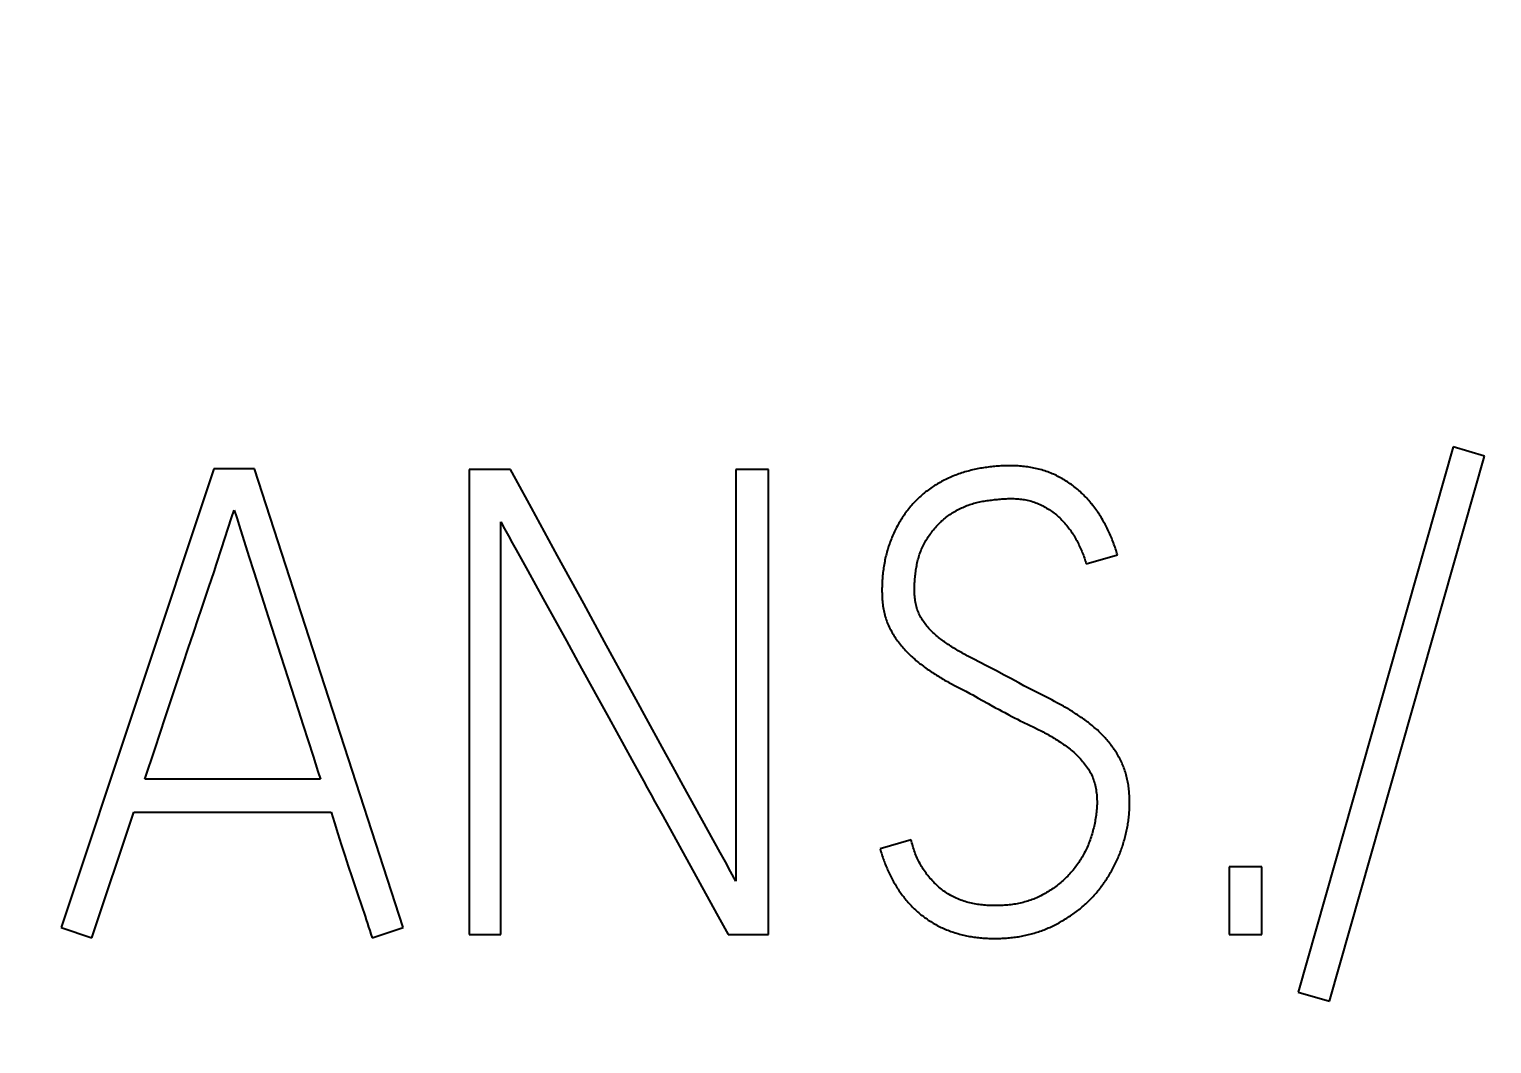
# Model space of a CAD drawing. Extents: x 0 to 420, y 0 to 297.
# Drawn here: x 134.59 to 139.62, y 165.56 to 169.06 of the extents above; entities that cross this region are included whole.
import ezdxf
from ezdxf.enums import TextEntityAlignment as Align

# ---------------------------------------------------------------- set-up
doc = ezdxf.new("R2010")
doc.units = 0
doc.header["$LTSCALE"] = 23.1
doc.layers.add('10100_DIM_FRONT', color=7, linetype='CONTINUOUS')
doc.layers.add('10500_FRONT_LABELING', color=7, linetype='CONTINUOUS')
doc.dimstyles.get("Standard").update_dxf_attribs({"dimtxt": 2.5, "dimasz": 2.5, "dimexe": 1.25, "dimexo": 0.625, "dimtad": 1, "dimcen": 2.5, "dimazin": 3, "dimtfac": 1, "dimtmove": 0, "dimatfit": 3})

# ---------------------------------------------------------------- blocks, each defined once
blk = doc.blocks.new('*D0')
at = {"layer": '10100_DIM_FRONT', "linetype": 'CONTINUOUS'}
for p, q in [((109.270844, 186.639203), (109.270844, 130.967761)), ((144.770844, 186.639203), (144.770844, 130.967761)), ((109.270844, 132.967761), (127.020844, 132.967761)), ((144.770844, 132.967761), (127.020844, 132.967761))]:
    blk.add_line(p, q, dxfattribs=at)
for points in [[(112.770844, 133.467761), (109.270844, 132.967761), (112.770844, 132.467761)], [(141.270844, 132.467761), (144.770844, 132.967761), (141.270844, 133.467761)]]:
    blk.add_solid(points, dxfattribs=at)
blk.add_text('35,5', height=3.5, dxfattribs=at).set_placement((123.190186, 133.842761), (132.690186, 133.842761), align=Align.FIT)

msp = doc.modelspace()

# ---------------------------------------------------------------- linework, layer by layer
at = {"layer": '10500_FRONT_LABELING', "color": 7, "linetype": 'CONTINUOUS'}
for p, q in [((139.4871, 167.6179), (138.9538, 165.7427)), ((139.0614, 165.7116), (139.5947, 167.5868)), ((139.5947, 167.5868), (139.4871, 167.6179)), ((135.225, 167.5424), (134.7004, 165.9646)), ((135.3654, 167.5424), (135.225, 167.5424)), ((135.8768, 165.9646), (135.3654, 167.5424)), ((136.1029, 167.5402), (136.1029, 165.9402)), ((136.2455, 167.5402), (136.1029, 167.5402)), ((137.0203, 167.5402), (137.0203, 166.1244)), ((137.1322, 167.5402), (137.0203, 167.5402)), ((137.1322, 165.9402), (137.1322, 167.5402)), ((136.4072, 167.2436), (136.3173, 167.4084)), ((135.3122, 167.3475), (135.3455, 167.2416)), ((136.2126, 165.9402), (136.2126, 167.3605)), ((135.3455, 167.2416), (135.3623, 167.1887)), ((136.4971, 167.0789), (136.4072, 167.2436)), ((138.2252, 167.2162), (138.3327, 167.2473)), ((135.2082, 167.1358), (135.2258, 167.1886)), ((135.3623, 167.1887), (135.3876, 167.1093)), ((136.3048, 167.1917), (136.3315, 167.1436)), ((136.3315, 167.1436), (136.3581, 167.0956)), ((135.3876, 167.1093), (135.4131, 167.03)), ((136.3581, 167.0956), (136.3979, 167.0234)), ((136.5691, 166.9471), (136.4971, 167.0789)), ((135.4131, 167.03), (135.4557, 166.8979)), ((136.3979, 167.0234), (136.4376, 166.9512)), ((135.1371, 166.9245), (135.1548, 166.9773)), ((136.6592, 166.7825), (136.5691, 166.9471)), ((135.1194, 166.8717), (135.1371, 166.9245)), ((135.4557, 166.8979), (135.5156, 166.7131)), ((137.8391, 166.8876), (137.83, 166.8923)), ((137.8801, 166.8666), (137.8391, 166.8876)), ((135.093, 166.7924), (135.1194, 166.8717)), ((137.8938, 166.8596), (137.8801, 166.8666)), ((137.9164, 166.8476), (137.8938, 166.8596)), ((137.9435, 166.8332), (137.9164, 166.8476)), ((137.9661, 166.8211), (137.9435, 166.8332)), ((135.0579, 166.6866), (135.093, 166.7924)), ((137.7623, 166.803), (137.772, 166.7979)), ((137.772, 166.7979), (137.8108, 166.7776)), ((137.993, 166.8064), (137.9661, 166.8211)), ((138.011, 166.7967), (137.993, 166.8064)), ((138.0246, 166.7895), (138.011, 166.7967)), ((138.0382, 166.7823), (138.0246, 166.7895)), ((138.0518, 166.7753), (138.0382, 166.7823)), ((136.5433, 166.7585), (136.5831, 166.6863)), ((137.8108, 166.7776), (137.8253, 166.7699)), ((137.8253, 166.7699), (137.8349, 166.7647)), ((137.8349, 166.7647), (137.8446, 166.7595)), ((137.8446, 166.7595), (137.8542, 166.7543)), ((137.8542, 166.7543), (137.8685, 166.7463)), ((137.8972, 166.7302), (137.9115, 166.7222)), ((138.0655, 166.7683), (138.0518, 166.7753)), ((138.1066, 166.7475), (138.0655, 166.7683)), ((138.1157, 166.7428), (138.1066, 166.7475)), ((135.0229, 166.5808), (135.0579, 166.6866)), ((135.5156, 166.7131), (135.5326, 166.6602)), ((136.5831, 166.6863), (136.6363, 166.5901)), ((136.7673, 166.585), (136.7132, 166.6837)), ((137.9115, 166.7222), (137.9259, 166.7143)), ((137.9259, 166.7143), (137.9356, 166.7091)), ((137.9356, 166.7091), (137.9452, 166.7039)), ((137.9452, 166.7039), (137.9597, 166.6962)), ((137.9597, 166.6962), (137.9694, 166.6912)), ((137.9694, 166.6912), (137.9792, 166.6862)), ((137.9792, 166.6862), (137.9889, 166.6812)), ((137.9889, 166.6812), (137.9987, 166.6763)), ((135.5326, 166.6602), (135.5495, 166.6073)), ((137.9987, 166.6763), (138.0086, 166.6715)), ((138.0086, 166.6715), (138.048, 166.6524)), ((134.9879, 166.475), (135.0229, 166.5808)), ((135.5495, 166.6073), (135.5664, 166.5544)), ((136.6363, 166.5901), (136.6629, 166.542)), ((136.8035, 166.5192), (136.7673, 166.585)), ((136.8397, 166.4534), (136.8035, 166.5192)), ((135.5915, 166.475), (134.9879, 166.475)), ((134.8058, 165.9291), (134.9506, 166.3618)), ((134.9506, 166.3618), (135.6288, 166.3618)), ((135.6288, 166.3618), (135.6403, 166.3246)), ((136.7688, 166.3494), (136.9542, 166.0124)), ((135.6403, 166.3246), (135.6519, 166.2873)), ((135.6519, 166.2873), (135.6636, 166.2501)), ((135.6636, 166.2501), (135.6755, 166.213)), ((137.6238, 166.2664), (137.5163, 166.2353)), ((135.6755, 166.213), (135.6875, 166.1759)), ((135.6875, 166.1759), (135.6996, 166.1388)), ((135.6996, 166.1388), (135.7119, 166.1018)), ((138.7168, 166.1732), (138.7168, 165.9402)), ((138.8287, 166.1732), (138.7168, 166.1732)), ((138.8287, 165.9402), (138.8287, 166.1732)), ((135.7119, 166.1018), (135.7202, 166.0772)), ((136.9542, 166.0124), (136.9939, 165.9402)), ((134.7004, 165.9646), (134.8058, 165.9291)), ((135.7693, 165.9291), (135.8768, 165.9646)), ((136.1029, 165.9402), (136.2126, 165.9402)), ((136.9939, 165.9402), (137.1322, 165.9402)), ((138.7168, 165.9402), (138.8287, 165.9402)), ((138.9538, 165.7427), (139.0614, 165.7116))]:
    msp.add_line(p, q, dxfattribs=at)
for points in [[(136.3173, 167.4084), (136.2635, 167.5072), (136.2455, 167.5402)], [(138.3327, 167.2473), (138.3311, 167.2525), (138.3295, 167.2577), (138.3278, 167.2629), (138.3261, 167.2681), (138.3244, 167.2732), (138.3226, 167.2784), (138.3207, 167.2835), (138.3188, 167.2886), (138.3169, 167.2936), (138.3149, 167.2987), (138.3129, 167.3037), (138.3108, 167.3087), (138.3087, 167.3137), (138.3066, 167.3186), (138.3043, 167.3235), (138.3021, 167.3284), (138.2998, 167.3333), (138.2974, 167.3382), (138.295, 167.343), (138.2925, 167.3478), (138.29, 167.3526), (138.2874, 167.3573), (138.2848, 167.362), (138.2821, 167.3667), (138.2794, 167.3714), (138.2766, 167.3761), (138.2737, 167.3807), (138.2708, 167.3852), (138.2678, 167.3898), (138.2648, 167.3943), (138.2617, 167.3988), (138.2585, 167.4033), (138.2552, 167.4077), (138.2519, 167.4121), (138.2486, 167.4164), (138.2452, 167.4207), (138.2417, 167.425), (138.2382, 167.4292), (138.2346, 167.4333), (138.231, 167.4374), (138.2273, 167.4414), (138.2236, 167.4453), (138.2198, 167.4493), (138.2159, 167.4531), (138.212, 167.4569), (138.2081, 167.4606), (138.2041, 167.4643), (138.2, 167.4679), (138.1959, 167.4715), (138.1917, 167.475), (138.1875, 167.4784), (138.1832, 167.4818), (138.1788, 167.4851), (138.1744, 167.4884), (138.17, 167.4916), (138.1655, 167.4947), (138.1609, 167.4978), (138.1563, 167.5008), (138.1516, 167.5037), (138.1469, 167.5065), (138.1422, 167.5092), (138.1374, 167.5119), (138.1326, 167.5144), (138.1278, 167.5169), (138.1229, 167.5193), (138.118, 167.5217), (138.1131, 167.5239), (138.1081, 167.5261), (138.1031, 167.5282), (138.0981, 167.5301), (138.093, 167.5321), (138.0879, 167.5339), (138.0827, 167.5356), (138.0775, 167.5373), (138.0723, 167.5389), (138.067, 167.5404), (138.0617, 167.5418), (138.0564, 167.5432), (138.051, 167.5444), (138.0456, 167.5456), (138.0403, 167.5466), (138.0349, 167.5476), (138.0295, 167.5485), (138.0241, 167.5493), (138.0187, 167.5501), (138.0133, 167.5507), (138.0078, 167.5513), (138.0024, 167.5518), (137.997, 167.5523), (137.9916, 167.5526), (137.9862, 167.5529), (137.9807, 167.5532), (137.9753, 167.5534), (137.9699, 167.5535), (137.9644, 167.5535), (137.959, 167.5535), (137.9535, 167.5535), (137.9481, 167.5534), (137.9427, 167.5532), (137.9372, 167.553), (137.9317, 167.5527), (137.9263, 167.5524), (137.9208, 167.552), (137.9154, 167.5516), (137.9099, 167.5511), (137.9045, 167.5506), (137.899, 167.55), (137.8936, 167.5494), (137.8882, 167.5487), (137.8827, 167.5479), (137.8773, 167.5472), (137.8719, 167.5463), (137.8666, 167.5455), (137.8612, 167.5445), (137.8559, 167.5435), (137.8505, 167.5425), (137.8452, 167.5414), (137.8399, 167.5402), (137.8346, 167.539), (137.8293, 167.5377), (137.8241, 167.5364), (137.8188, 167.5349), (137.8136, 167.5335), (137.8083, 167.532), (137.8031, 167.5304), (137.7979, 167.5287), (137.7928, 167.527), (137.7876, 167.5252), (137.7825, 167.5234), (137.7773, 167.5215), (137.7722, 167.5195), (137.7671, 167.5175), (137.762, 167.5154), (137.757, 167.5132), (137.752, 167.511), (137.747, 167.5087), (137.7421, 167.5063), (137.7372, 167.5039), (137.7323, 167.5014), (137.7275, 167.4989), (137.7228, 167.4962), (137.718, 167.4936), (137.7133, 167.4908), (137.7087, 167.488), (137.7041, 167.4852), (137.6995, 167.4822), (137.695, 167.4792), (137.6905, 167.4761), (137.6861, 167.473), (137.6817, 167.4698), (137.6773, 167.4665), (137.673, 167.4631), (137.6688, 167.4597), (137.6645, 167.4562), (137.6604, 167.4526), (137.6563, 167.449), (137.6522, 167.4453), (137.6482, 167.4415), (137.6443, 167.4377), (137.6404, 167.4338), (137.6366, 167.4299), (137.6328, 167.426), (137.6292, 167.4219), (137.6256, 167.4179), (137.622, 167.4138), (137.6185, 167.4096), (137.6151, 167.4054), (137.6117, 167.4011), (137.6084, 167.3968), (137.6052, 167.3925), (137.602, 167.3881), (137.5989, 167.3836), (137.5958, 167.3791), (137.5928, 167.3746), (137.5898, 167.37), (137.587, 167.3653), (137.5841, 167.3606), (137.5814, 167.3559), (137.5787, 167.3511), (137.576, 167.3463), (137.5734, 167.3415), (137.5709, 167.3366), (137.5685, 167.3317), (137.5661, 167.3268), (137.5638, 167.3218), (137.5615, 167.3169), (137.5594, 167.3119), (137.5572, 167.3069), (137.5552, 167.3018), (137.5532, 167.2968), (137.5513, 167.2917), (137.5494, 167.2866), (137.5476, 167.2814), (137.5459, 167.2763), (137.5442, 167.2711), (137.5426, 167.2659), (137.5411, 167.2607), (137.5396, 167.2554), (137.5382, 167.2501)], [(137.83, 166.8923), (137.821, 166.8971), (137.8164, 166.8995), (137.8119, 166.9019), (137.8074, 166.9043), (137.803, 166.9068), (137.7985, 166.9093), (137.7941, 166.9118), (137.7896, 166.9143), (137.7852, 166.9169), (137.7808, 166.9195), (137.7764, 166.9221), (137.7721, 166.9248), (137.7677, 166.9275), (137.7634, 166.9302), (137.7591, 166.9329), (137.7548, 166.9357), (137.7506, 166.9385), (137.7463, 166.9413), (137.7421, 166.9442), (137.7379, 166.9471), (137.7337, 166.9501), (137.7296, 166.9531), (137.7255, 166.9562), (137.7214, 166.9593), (137.7174, 166.9625), (137.7134, 166.9657), (137.7095, 166.969), (137.7057, 166.9724), (137.7019, 166.9758), (137.6983, 166.9793), (137.6946, 166.9829), (137.6911, 166.9865), (137.6876, 166.9902), (137.6841, 166.994), (137.6808, 166.9978), (137.6775, 167.0017), (137.6743, 167.0057), (137.6711, 167.0098), (137.6681, 167.0139), (137.6652, 167.0181), (137.6623, 167.0223), (137.6596, 167.0267), (137.6571, 167.031), (137.6546, 167.0355), (137.6523, 167.04), (137.6502, 167.0446), (137.6482, 167.0493), (137.6463, 167.0541), (137.6445, 167.0589), (137.643, 167.0638), (137.6415, 167.0687), (137.6403, 167.0736), (137.6392, 167.0786), (137.6382, 167.0836), (137.6374, 167.0886), (137.6367, 167.0937), (137.6361, 167.0987), (137.6356, 167.1038), (137.6353, 167.1089), (137.635, 167.114), (137.6349, 167.1191), (137.6348, 167.1243), (137.6347, 167.1294), (137.6348, 167.1345), (137.6349, 167.1396), (137.635, 167.1446), (137.6352, 167.1497), (137.6355, 167.1548), (137.6358, 167.1598), (137.6362, 167.1649), (137.6367, 167.1699), (137.6372, 167.175), (137.6377, 167.18), (137.6384, 167.185), (137.639, 167.19), (137.6398, 167.195), (137.6406, 167.2), (137.6414, 167.205), (137.6423, 167.21), (137.6433, 167.2149), (137.6444, 167.2199), (137.6455, 167.2248), (137.6467, 167.2298), (137.648, 167.2347), (137.6494, 167.2396), (137.6509, 167.2445), (137.6525, 167.2493), (137.6543, 167.2542), (137.6561, 167.259), (137.658, 167.2638), (137.66, 167.2685), (137.6621, 167.2732), (137.6643, 167.2778), (137.6665, 167.2824), (137.6689, 167.2869), (137.6713, 167.2914), (137.6738, 167.2958), (137.6765, 167.3002), (137.6791, 167.3045), (137.6819, 167.3087), (137.6848, 167.313), (137.6877, 167.3171), (137.6907, 167.3213), (137.6938, 167.3254), (137.6969, 167.3294), (137.7002, 167.3334), (137.7034, 167.3374), (137.7068, 167.3413), (137.7102, 167.3451), (137.7136, 167.3489), (137.7172, 167.3526), (137.7207, 167.3562), (137.7244, 167.3598), (137.7281, 167.3633), (137.7319, 167.3666), (137.7357, 167.37), (137.7397, 167.3732), (137.7437, 167.3763), (137.7477, 167.3794), (137.7518, 167.3824), (137.756, 167.3853), (137.7603, 167.3881), (137.7646, 167.3909), (137.769, 167.3936), (137.7734, 167.3962), (137.7779, 167.3987), (137.7824, 167.4012), (137.7869, 167.4036), (137.7915, 167.4058), (137.7961, 167.4081), (137.8008, 167.4102), (137.8054, 167.4123), (137.8102, 167.4142), (137.8149, 167.4161), (137.8197, 167.4179), (137.8245, 167.4197), (137.8293, 167.4213), (137.8342, 167.4228), (137.8391, 167.4242), (137.844, 167.4256), (137.849, 167.4268), (137.8541, 167.428), (137.8591, 167.4291), (137.8642, 167.4301), (137.8692, 167.431), (137.8743, 167.4319), (137.8794, 167.4327), (137.8845, 167.4335), (137.8896, 167.4342), (137.8946, 167.4348), (137.8997, 167.4355), (137.9048, 167.4361), (137.9099, 167.4367), (137.915, 167.4372), (137.9202, 167.4377), (137.9253, 167.4382), (137.9304, 167.4387), (137.9355, 167.4391), (137.9406, 167.4395), (137.9458, 167.4398), (137.9509, 167.44), (137.956, 167.4402), (137.9612, 167.4403), (137.9663, 167.4403), (137.9715, 167.4403), (137.9767, 167.4402), (137.9818, 167.4399), (137.987, 167.4396), (137.9921, 167.4392), (137.9972, 167.4388), (138.0023, 167.4382), (138.0074, 167.4375), (138.0124, 167.4367), (138.0175, 167.4358), (138.0225, 167.4348), (138.0275, 167.4336), (138.0324, 167.4324), (138.0374, 167.431), (138.0423, 167.4295), (138.0472, 167.4279), (138.0521, 167.4261), (138.0569, 167.4242), (138.0617, 167.4222), (138.0664, 167.4201), (138.071, 167.4179), (138.0756, 167.4155), (138.0801, 167.4131), (138.0846, 167.4106), (138.089, 167.408), (138.0934, 167.4053), (138.0977, 167.4025), (138.1019, 167.3997), (138.1062, 167.3967), (138.1103, 167.3937)], [(135.252, 167.268), (135.2865, 167.3739), (135.2952, 167.4004)], [(135.2952, 167.4004), (135.3037, 167.374), (135.3122, 167.3475)], [(138.1103, 167.3937), (138.1145, 167.3906), (138.1185, 167.3875), (138.1226, 167.3842), (138.1265, 167.3809), (138.1303, 167.3774), (138.1341, 167.3739), (138.1378, 167.3704), (138.1414, 167.3667), (138.1449, 167.363), (138.1484, 167.3593), (138.1518, 167.3554), (138.1551, 167.3516), (138.1584, 167.3476), (138.1616, 167.3436), (138.1648, 167.3396), (138.1678, 167.3355), (138.1709, 167.3313), (138.1738, 167.3271), (138.1767, 167.3228), (138.1796, 167.3185), (138.1823, 167.3142), (138.185, 167.3098), (138.1876, 167.3054), (138.1901, 167.3009), (138.1925, 167.2964), (138.1948, 167.2919), (138.1971, 167.2874), (138.1994, 167.2828), (138.2015, 167.2782), (138.2036, 167.2735), (138.2057, 167.2689), (138.2077, 167.2642), (138.2097, 167.2595), (138.2117, 167.2548), (138.2136, 167.2501), (138.2154, 167.2453), (138.2172, 167.2406), (138.2189, 167.2358), (138.2206, 167.2309), (138.2222, 167.226), (138.2237, 167.2211), (138.2252, 167.2162)], [(136.2126, 167.3605), (136.2252, 167.336), (136.2382, 167.3118), (136.2514, 167.2877), (136.2647, 167.2637), (136.3048, 167.1917)], [(135.2258, 167.1886), (135.2345, 167.2151), (135.252, 167.268)], [(137.5382, 167.2501), (137.5369, 167.2448), (137.5356, 167.2395), (137.5344, 167.2341), (137.5332, 167.2288), (137.5322, 167.2234), (137.5311, 167.218), (137.5302, 167.2126), (137.5293, 167.2072), (137.5285, 167.2018), (137.5277, 167.1964), (137.527, 167.191), (137.5263, 167.1856), (137.5257, 167.1802), (137.5252, 167.1748), (137.5247, 167.1694), (137.5243, 167.1639), (137.5239, 167.1585), (137.5236, 167.1531), (137.5233, 167.1477), (137.5231, 167.1422), (137.523, 167.1368), (137.5229, 167.1313), (137.5228, 167.1259), (137.5229, 167.1204), (137.523, 167.115), (137.5231, 167.1095), (137.5234, 167.104), (137.5237, 167.0986), (137.524, 167.0931), (137.5245, 167.0876), (137.5251, 167.0822), (137.5257, 167.0767), (137.5264, 167.0713), (137.5272, 167.0659), (137.5281, 167.0605), (137.5292, 167.0552), (137.5303, 167.0498), (137.5315, 167.0446), (137.5328, 167.0393), (137.5343, 167.0341), (137.5359, 167.0289), (137.5375, 167.0237), (137.5393, 167.0185), (137.5413, 167.0134), (137.5433, 167.0084), (137.5455, 167.0033), (137.5478, 166.9983), (137.5502, 166.9933), (137.5528, 166.9884), (137.5554, 166.9836), (137.5581, 166.9789), (137.5609, 166.9742), (137.5638, 166.9695), (137.5668, 166.9649), (137.5698, 166.9604), (137.573, 166.9559), (137.5762, 166.9515), (137.5794, 166.9472), (137.5828, 166.9428), (137.5862, 166.9385), (137.5896, 166.9343), (137.5932, 166.9301), (137.5967, 166.9259), (137.6004, 166.9218), (137.6041, 166.9177), (137.6079, 166.9137), (137.6117, 166.9098), (137.6155, 166.9059), (137.6195, 166.9021), (137.6234, 166.8984), (137.6274, 166.8947), (137.6315, 166.891), (137.6356, 166.8875), (137.6397, 166.8839), (137.6439, 166.8804), (137.6481, 166.877), (137.6523, 166.8736), (137.6566, 166.8703), (137.6609, 166.867), (137.6653, 166.8637), (137.6696, 166.8605), (137.674, 166.8573), (137.6784, 166.8541), (137.6829, 166.851), (137.6874, 166.8479), (137.6919, 166.8449), (137.6964, 166.8418), (137.7009, 166.8388), (137.7055, 166.8359), (137.7101, 166.8329), (137.7147, 166.8301), (137.7194, 166.8272), (137.7241, 166.8244), (137.7288, 166.8216), (137.7335, 166.8189), (137.7383, 166.8161), (137.743, 166.8135), (137.7478, 166.8108), (137.7526, 166.8082), (137.7623, 166.803)], [(135.1548, 166.9773), (135.1726, 167.0301), (135.1815, 167.0565), (135.2082, 167.1358)], [(136.4376, 166.9512), (136.4772, 166.8789), (136.5433, 166.7585)], [(136.7132, 166.6837), (136.6772, 166.7496), (136.6592, 166.7825)], [(137.8685, 166.7463), (137.8876, 166.7356), (137.8972, 166.7302)], [(138.3067, 166.1494), (138.3093, 166.1538), (138.3119, 166.1583), (138.3144, 166.1628), (138.3168, 166.1673), (138.3192, 166.1719), (138.3216, 166.1765), (138.3239, 166.1811), (138.3261, 166.1857), (138.3283, 166.1903), (138.3305, 166.195), (138.3325, 166.1997), (138.3346, 166.2044), (138.3366, 166.2091), (138.3385, 166.2138), (138.3404, 166.2186), (138.3422, 166.2233), (138.344, 166.2281), (138.3458, 166.2329), (138.3475, 166.2377), (138.3491, 166.2425), (138.3507, 166.2474), (138.3523, 166.2523), (138.3538, 166.2571), (138.3552, 166.262), (138.3566, 166.2669), (138.358, 166.2719), (138.3593, 166.2768), (138.3605, 166.2818), (138.3617, 166.2868), (138.3629, 166.2918), (138.364, 166.2968), (138.365, 166.3019), (138.366, 166.3069), (138.367, 166.312), (138.3679, 166.3171), (138.3687, 166.3221), (138.3695, 166.3272), (138.3702, 166.3323), (138.3708, 166.3374), (138.3714, 166.3425), (138.372, 166.3475), (138.3725, 166.3526), (138.3729, 166.3577), (138.3733, 166.3628), (138.3736, 166.3678), (138.3739, 166.3729), (138.3741, 166.378), (138.3743, 166.3831), (138.3744, 166.3881), (138.3744, 166.3932), (138.3744, 166.3983), (138.3743, 166.4034), (138.3742, 166.4085), (138.374, 166.4135), (138.3738, 166.4186), (138.3735, 166.4237), (138.3731, 166.4288), (138.3727, 166.4338), (138.3722, 166.4389), (138.3716, 166.444), (138.371, 166.4491), (138.3703, 166.4541), (138.3695, 166.4592), (138.3686, 166.4643), (138.3676, 166.4694), (138.3666, 166.4744), (138.3655, 166.4795), (138.3643, 166.4845), (138.363, 166.4895), (138.3616, 166.4945), (138.3602, 166.4994), (138.3586, 166.5043), (138.3569, 166.5091), (138.3552, 166.5139), (138.3534, 166.5187), (138.3514, 166.5234), (138.3494, 166.5281), (138.3473, 166.5328), (138.3451, 166.5374), (138.3428, 166.542), (138.3405, 166.5465), (138.338, 166.551), (138.3355, 166.5555), (138.3329, 166.5599), (138.3302, 166.5643), (138.3274, 166.5687), (138.3246, 166.573), (138.3217, 166.5773), (138.3187, 166.5815), (138.3157, 166.5857), (138.3126, 166.5899), (138.3095, 166.594), (138.3064, 166.598), (138.3032, 166.602), (138.2999, 166.606), (138.2966, 166.6099), (138.2933, 166.6138), (138.2899, 166.6176), (138.2864, 166.6214), (138.2829, 166.6251), (138.2794, 166.6288), (138.2758, 166.6324), (138.2721, 166.636), (138.2684, 166.6396), (138.2647, 166.6431), (138.2609, 166.6465), (138.257, 166.6499), (138.2531, 166.6533), (138.2492, 166.6566), (138.2452, 166.6599), (138.2412, 166.6631), (138.2371, 166.6663), (138.233, 166.6695), (138.2289, 166.6726), (138.2248, 166.6757), (138.2206, 166.6788), (138.2164, 166.6818), (138.2122, 166.6848), (138.208, 166.6877), (138.2038, 166.6906), (138.1995, 166.6935), (138.1953, 166.6964), (138.191, 166.6992), (138.1867, 166.702), (138.1824, 166.7048), (138.1781, 166.7075), (138.1737, 166.7102), (138.1694, 166.7129), (138.165, 166.7156), (138.1606, 166.7182), (138.1562, 166.7208), (138.1517, 166.7233), (138.1473, 166.7258), (138.1428, 166.7283), (138.1383, 166.7308), (138.1338, 166.7332), (138.1293, 166.7356), (138.1248, 166.738), (138.1157, 166.7428)], [(138.048, 166.6524), (138.0579, 166.6475), (138.0628, 166.6451), (138.0677, 166.6426), (138.0725, 166.6401), (138.0774, 166.6376), (138.0822, 166.635), (138.087, 166.6324), (138.0918, 166.6297), (138.0966, 166.627), (138.1013, 166.6243), (138.1061, 166.6215), (138.1108, 166.6187), (138.1154, 166.6159), (138.1201, 166.613), (138.1247, 166.6101), (138.1294, 166.6071), (138.134, 166.6041), (138.1386, 166.6011), (138.1431, 166.598), (138.1476, 166.5949), (138.1521, 166.5917), (138.1566, 166.5884), (138.161, 166.5851), (138.1654, 166.5817), (138.1697, 166.5783), (138.1739, 166.5748), (138.1781, 166.5713), (138.1823, 166.5677), (138.1863, 166.564), (138.1904, 166.5602), (138.1943, 166.5564), (138.1981, 166.5525), (138.2019, 166.5486), (138.2057, 166.5445), (138.2093, 166.5404), (138.2129, 166.5363), (138.2164, 166.532), (138.2199, 166.5277)], [(135.5664, 166.5544), (135.5831, 166.5015), (135.5915, 166.475)], [(136.6629, 166.542), (136.7026, 166.4698), (136.7159, 166.4457), (136.7291, 166.4217), (136.7423, 166.3976), (136.7688, 166.3494)], [(138.2199, 166.5277), (138.2232, 166.5233), (138.2265, 166.5189), (138.2296, 166.5143), (138.2326, 166.5097), (138.2355, 166.5051), (138.2382, 166.5003), (138.2408, 166.4955), (138.2433, 166.4906), (138.2456, 166.4857), (138.2477, 166.4806), (138.2497, 166.4755), (138.2515, 166.4703), (138.2532, 166.465), (138.2547, 166.4597), (138.256, 166.4543), (138.2572, 166.449), (138.2583, 166.4436), (138.2592, 166.4382), (138.26, 166.4328), (138.2607, 166.4273), (138.2613, 166.4219), (138.2617, 166.4164), (138.2621, 166.411), (138.2623, 166.4055), (138.2624, 166.4), (138.2625, 166.3945), (138.2624, 166.389), (138.2622, 166.3835), (138.262, 166.378), (138.2616, 166.3725), (138.2611, 166.367), (138.2606, 166.3616), (138.26, 166.3561), (138.2592, 166.3507), (138.2585, 166.3453), (138.2576, 166.3399), (138.2566, 166.3346), (138.2556, 166.3292), (138.2546, 166.3239), (138.2534, 166.3185), (138.2522, 166.3132), (138.251, 166.3079), (138.2496, 166.3026), (138.2483, 166.2974), (138.2468, 166.2921), (138.2453, 166.2868), (138.2437, 166.2816), (138.2421, 166.2764), (138.2403, 166.2712), (138.2385, 166.266), (138.2367, 166.2608), (138.2347, 166.2557), (138.2327, 166.2506), (138.2306, 166.2455), (138.2284, 166.2405), (138.2261, 166.2355), (138.2237, 166.2306), (138.2213, 166.2258), (138.2188, 166.2209), (138.2163, 166.2162), (138.2136, 166.2114), (138.2109, 166.2068), (138.2081, 166.2021), (138.2053, 166.1975), (138.2024, 166.1929), (138.1994, 166.1884), (138.1963, 166.184), (138.1932, 166.1795), (138.19, 166.1751), (138.1868, 166.1708), (138.1834, 166.1665), (138.18, 166.1622), (138.1765, 166.158), (138.1729, 166.1539), (138.1693, 166.1498), (138.1656, 166.1457), (138.1618, 166.1417), (138.1579, 166.1378), (138.154, 166.134), (138.15, 166.1302), (138.146, 166.1265), (138.1419, 166.1229), (138.1378, 166.1194), (138.1336, 166.1159), (138.1293, 166.1125), (138.125, 166.1092), (138.1207, 166.1059), (138.1163, 166.1027), (138.1119, 166.0995), (138.1074, 166.0964), (138.1029, 166.0934), (138.0983, 166.0904), (138.0937, 166.0875), (138.089, 166.0847), (138.0843, 166.0819), (138.0795, 166.0792), (138.0746, 166.0766), (138.0697, 166.074), (138.0648, 166.0716), (138.0599, 166.0693), (138.0549, 166.067), (138.0499, 166.0648), (138.0449, 166.0628), (138.0398, 166.0608), (138.0347, 166.059), (138.0296, 166.0572), (138.0244, 166.0556), (138.0192, 166.054), (138.014, 166.0525), (138.0088, 166.0512), (138.0035, 166.0499), (137.9982, 166.0487), (137.9929, 166.0476), (137.9876, 166.0466), (137.9822, 166.0456), (137.9768, 166.0448), (137.9714, 166.044), (137.966, 166.0433), (137.9605, 166.0426), (137.955, 166.0421), (137.9496, 166.0416), (137.9441, 166.0412), (137.9387, 166.0408), (137.9332, 166.0405), (137.9278, 166.0403), (137.9224, 166.0402), (137.9169, 166.0401), (137.9115, 166.0401), (137.9061, 166.0401), (137.9007, 166.0402), (137.8952, 166.0404), (137.8898, 166.0406), (137.8844, 166.0409), (137.879, 166.0413), (137.8736, 166.0418), (137.8682, 166.0423), (137.8628, 166.0429), (137.8574, 166.0436), (137.852, 166.0443), (137.8467, 166.0452), (137.8413, 166.0461), (137.8359, 166.0472), (137.8306, 166.0483), (137.8252, 166.0496), (137.8198, 166.0509), (137.8145, 166.0523), (137.8092, 166.0539), (137.804, 166.0555), (137.7988, 166.0573), (137.7937, 166.0591), (137.7886, 166.0611), (137.7836, 166.0632), (137.7786, 166.0654), (137.7737, 166.0677), (137.7688, 166.0701), (137.7639, 166.0726), (137.7592, 166.0753), (137.7544, 166.078), (137.7498, 166.0809), (137.7451, 166.0839), (137.7406, 166.087), (137.7361, 166.0902), (137.7316, 166.0934), (137.7273, 166.0968), (137.723, 166.1002), (137.7188, 166.1038), (137.7147, 166.1074), (137.7107, 166.111), (137.7067, 166.1148), (137.7028, 166.1186), (137.699, 166.1225), (137.6953, 166.1265), (137.6916, 166.1306), (137.688, 166.1347), (137.6845, 166.1389), (137.681, 166.1432), (137.6777, 166.1476), (137.6744, 166.152), (137.6712, 166.1564), (137.668, 166.1609), (137.665, 166.1655), (137.6621, 166.1701), (137.6592, 166.1748), (137.6565, 166.1795), (137.6538, 166.1842), (137.6512, 166.189), (137.6487, 166.1939), (137.6463, 166.1988), (137.644, 166.2037), (137.6418, 166.2087), (137.6396, 166.2138), (137.6376, 166.2189), (137.6357, 166.224), (137.6338, 166.2292), (137.6321, 166.2344), (137.6304, 166.2397), (137.6289, 166.245), (137.6274, 166.2503), (137.6261, 166.2556)], [(137.0203, 166.1244), (137.0025, 166.1575), (136.9846, 166.1904), (136.9665, 166.2233), (136.8397, 166.4534)], [(137.5163, 166.2353), (137.5177, 166.2304), (137.5192, 166.2255), (137.5207, 166.2206), (137.5223, 166.2157), (137.5239, 166.2109), (137.5255, 166.206), (137.5272, 166.2012), (137.529, 166.1964), (137.5307, 166.1916), (137.5325, 166.1868), (137.5344, 166.1821), (137.5363, 166.1774), (137.5382, 166.1727), (137.5402, 166.168), (137.5422, 166.1633), (137.5443, 166.1587), (137.5464, 166.1541), (137.5486, 166.1495), (137.5508, 166.1449), (137.5531, 166.1403), (137.5554, 166.1358), (137.5578, 166.1313), (137.5602, 166.1268), (137.5626, 166.1223), (137.5652, 166.1179), (137.5677, 166.1135), (137.5703, 166.1091), (137.573, 166.1048), (137.5757, 166.1004), (137.5785, 166.0961), (137.5814, 166.0918), (137.5843, 166.0876), (137.5872, 166.0833), (137.5903, 166.0792), (137.5933, 166.075), (137.5965, 166.0709), (137.5996, 166.0669), (137.6029, 166.0629), (137.6061, 166.0589), (137.6094, 166.055), (137.6128, 166.0512), (137.6162, 166.0474), (137.6197, 166.0436), (137.6232, 166.0399), (137.6268, 166.0362), (137.6304, 166.0326), (137.634, 166.0291), (137.6378, 166.0256), (137.6415, 166.0221), (137.6454, 166.0187), (137.6492, 166.0154), (137.6531, 166.0121), (137.6571, 166.0088), (137.6611, 166.0056), (137.6652, 166.0025), (137.6694, 165.9994), (137.6736, 165.9964), (137.6778, 165.9934), (137.6821, 165.9905), (137.6864, 165.9877), (137.6907, 165.9849), (137.6951, 165.9822), (137.6995, 165.9796), (137.7039, 165.977), (137.7084, 165.9746), (137.7129, 165.9721), (137.7174, 165.9698), (137.722, 165.9675), (137.7266, 165.9652), (137.7312, 165.9631), (137.7359, 165.961), (137.7406, 165.959), (137.7453, 165.957), (137.75, 165.9551), (137.7548, 165.9533), (137.7596, 165.9515), (137.7645, 165.9498), (137.7693, 165.9482), (137.7742, 165.9466), (137.7792, 165.9451), (137.7841, 165.9436), (137.7891, 165.9422), (137.7941, 165.9409), (137.7991, 165.9396), (137.8041, 165.9384), (137.8091, 165.9373), (137.8141, 165.9363), (137.8192, 165.9353), (137.8242, 165.9343), (137.8292, 165.9334), (137.8343, 165.9326), (137.8393, 165.9319), (137.8444, 165.9312), (137.8494, 165.9305), (137.8545, 165.9299), (137.8596, 165.9294), (137.8646, 165.9289), (137.8697, 165.9285), (137.8748, 165.9281), (137.8799, 165.9278), (137.885, 165.9275), (137.8901, 165.9273), (137.8952, 165.9271), (137.9003, 165.927), (137.9055, 165.9269), (137.9106, 165.9269), (137.9157, 165.9269), (137.9208, 165.927), (137.926, 165.9271), (137.9311, 165.9272), (137.9363, 165.9275), (137.9414, 165.9277), (137.9465, 165.928), (137.9517, 165.9284), (137.9568, 165.9288), (137.9619, 165.9293), (137.967, 165.9298), (137.9721, 165.9304), (137.9772, 165.931), (137.9822, 165.9317), (137.9873, 165.9324), (137.9923, 165.9332), (137.9973, 165.934), (138.0024, 165.9349), (138.0073, 165.9359), (138.0123, 165.9369), (138.0173, 165.9379), (138.0223, 165.939), (138.0272, 165.9402), (138.0321, 165.9415), (138.0371, 165.9428), (138.042, 165.9441), (138.0468, 165.9456), (138.0517, 165.947), (138.0566, 165.9486), (138.0614, 165.9502), (138.0663, 165.9519), (138.0711, 165.9536), (138.0759, 165.9554), (138.0807, 165.9572), (138.0855, 165.9592), (138.0902, 165.9611), (138.095, 165.9632), (138.0997, 165.9653), (138.1044, 165.9674), (138.109, 165.9696), (138.1137, 165.9718), (138.1183, 165.9741), (138.1228, 165.9764), (138.1274, 165.9788), (138.1319, 165.9812), (138.1364, 165.9837), (138.1408, 165.9862), (138.1452, 165.9888), (138.1496, 165.9914), (138.154, 165.9941), (138.1583, 165.9968), (138.1626, 165.9995), (138.1669, 166.0023), (138.1711, 166.0051), (138.1754, 166.008), (138.1795, 166.0109), (138.1837, 166.0139), (138.1878, 166.0169), (138.1919, 166.02), (138.196, 166.0231), (138.2, 166.0263), (138.204, 166.0295), (138.208, 166.0327), (138.2119, 166.0361), (138.2158, 166.0394), (138.2197, 166.0429), (138.2235, 166.0463), (138.2273, 166.0498), (138.231, 166.0534), (138.2347, 166.057), (138.2384, 166.0606), (138.2419, 166.0643), (138.2455, 166.068), (138.249, 166.0717), (138.2524, 166.0755), (138.2558, 166.0793), (138.2592, 166.0831), (138.2625, 166.087), (138.2658, 166.0909), (138.269, 166.0949), (138.2721, 166.0988), (138.2753, 166.1029), (138.2784, 166.1069), (138.2814, 166.111), (138.2844, 166.1151), (138.2873, 166.1193), (138.2902, 166.1235), (138.2931, 166.1277), (138.2959, 166.132), (138.2987, 166.1363), (138.3014, 166.1406), (138.3041, 166.145), (138.3067, 166.1494)], [(137.6261, 166.2556), (137.6249, 166.261), (137.6238, 166.2664)], [(135.7202, 166.0772), (135.7455, 166.0034), (135.7496, 165.9911), (135.7536, 165.9787), (135.7576, 165.9663), (135.7616, 165.9539), (135.7654, 165.9415), (135.7693, 165.9291)]]:
    msp.add_lwpolyline(points, dxfattribs=at)

# ---------------------------------------------------------------- dimensions: what is measured, and where the dimension line sits
at = {"layer": '10100_DIM_FRONT', "linetype": 'CONTINUOUS'}
dim = msp.add_linear_dim(base=(144.7708, 132.9678), p1=(109.2708, 186.6392), p2=(144.7708, 186.6392), dimstyle='Standard', dxfattribs=at)
dim.commit()
dim.dimension.update_dxf_attribs({"geometry": '*D0', "text_midpoint": (127.9402, 135.5928), "dimtype": 128})

doc.saveas('drawing.dxf')
